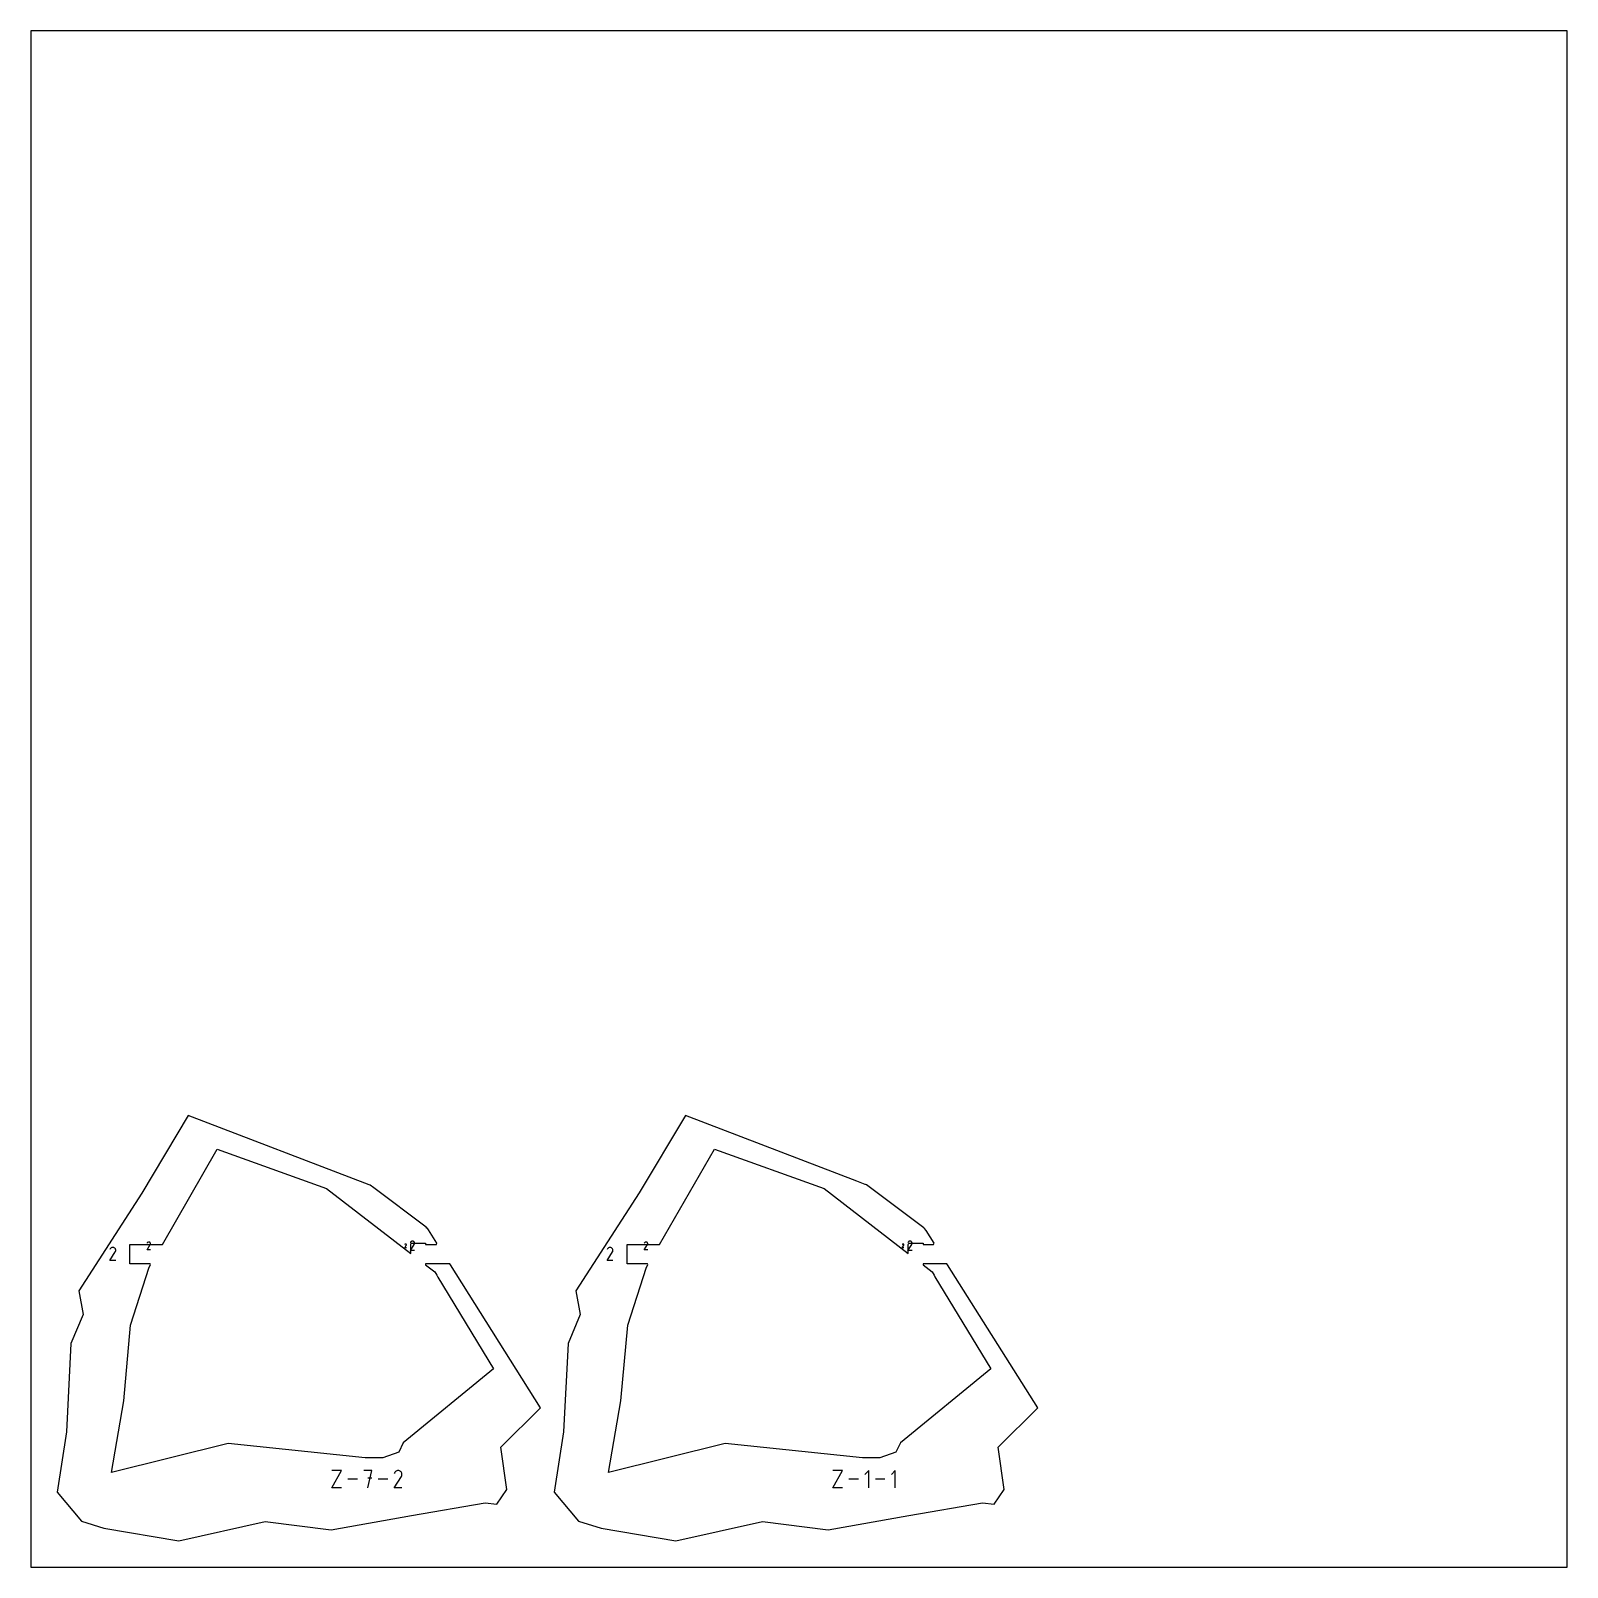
# Model space of a CAD drawing. Extents: x 0 to 40, y 0 to 40.
import ezdxf

# ---------------------------------------------------------------- set-up
doc = ezdxf.new("R2010")
doc.units = 0

msp = doc.modelspace()

# ---------------------------------------------------------------- linework, layer by layer
at = {"layer": 'annotation', "color": 1}
for p, q in [((3.034609, 8.44556), (3.028678, 8.434183)), ((3.039315, 8.452235), (3.034609, 8.44556)), ((3.044963, 8.457806), (3.039315, 8.452235)), ((3.051378, 8.46223), (3.044963, 8.457806)), ((3.05839, 8.465462), (3.051378, 8.46223)), ((3.065828, 8.467457), (3.05839, 8.465462)), ((3.073519, 8.468171), (3.065828, 8.467457)), ((3.081291, 8.46756), (3.073519, 8.468171)), ((3.088973, 8.465577), (3.081291, 8.46756)), ((3.096393, 8.46218), (3.088973, 8.465577)), ((3.10303, 8.457467), (3.096393, 8.46218)), ((3.096393, 8.46218), (3.096393, 8.46218)), ((3.108579, 8.451812), (3.10303, 8.457467)), ((3.112991, 8.445388), (3.108579, 8.451812)), ((3.112568, 8.399936), (3.112653, 8.400081)), ((3.112653, 8.400081), (3.112737, 8.400234)), ((3.112737, 8.400234), (3.112822, 8.400395)), ((3.112822, 8.400395), (3.116268, 8.407795)), ((3.112822, 8.400395), (3.112822, 8.400395)), ((3.116216, 8.438368), (3.112991, 8.445388)), ((3.118206, 8.430925), (3.116216, 8.438368)), ((3.116268, 8.407795), (3.118281, 8.415465)), ((3.118911, 8.423233), (3.118206, 8.430925)), ((3.118281, 8.415465), (3.118911, 8.423233)), ((9.739314, 8.404689), (9.736449, 8.399192)), ((9.741588, 8.407914), (9.739314, 8.404689)), ((9.744317, 8.410606), (9.741588, 8.407914)), ((9.747416, 8.412743), (9.744317, 8.410606)), ((9.750804, 8.414305), (9.747416, 8.412743)), ((9.754398, 8.415269), (9.750804, 8.414305)), ((9.758114, 8.415614), (9.754398, 8.415269)), ((9.761869, 8.415318), (9.758114, 8.415614)), ((9.765581, 8.41436), (9.761869, 8.415318)), ((9.769166, 8.412719), (9.765581, 8.41436)), ((9.772372, 8.410442), (9.769166, 8.412719)), ((9.769166, 8.412719), (9.769166, 8.412719)), ((9.775053, 8.40771), (9.772372, 8.410442)), ((9.777185, 8.404606), (9.775053, 8.40771)), ((9.778743, 8.401214), (9.777185, 8.404606)), ((9.779705, 8.397618), (9.778743, 8.401214)), ((9.883043, 8.242862), (9.984505, 8.406203)), ((9.890408, 8.462608), (9.883198, 8.448778)), ((9.896129, 8.470721), (9.890408, 8.462608)), ((9.902994, 8.477494), (9.896129, 8.470721)), ((9.910792, 8.482872), (9.902994, 8.477494)), ((9.919316, 8.486801), (9.910792, 8.482872)), ((9.928357, 8.489226), (9.919316, 8.486801)), ((9.937706, 8.490094), (9.928357, 8.489226)), ((9.947154, 8.48935), (9.937706, 8.490094)), ((9.956492, 8.486941), (9.947154, 8.48935)), ((9.965512, 8.482811), (9.956492, 8.486941)), ((9.973579, 8.477082), (9.965512, 8.482811)), ((9.965512, 8.482811), (9.965512, 8.482811)), ((9.980324, 8.470208), (9.973579, 8.477082)), ((9.985687, 8.462399), (9.980324, 8.470208)), ((9.984505, 8.406203), (9.984626, 8.406353)), ((9.984505, 8.406203), (9.984505, 8.406203)), ((9.984626, 8.406353), (9.984743, 8.406504)), ((9.984743, 8.406504), (9.984855, 8.406658)), ((9.984855, 8.406658), (9.984963, 8.406816)), ((9.984963, 8.406816), (9.985069, 8.406979)), ((9.985069, 8.406979), (9.985173, 8.407148)), ((9.985173, 8.407148), (9.985276, 8.407325)), ((9.985276, 8.407325), (9.985379, 8.407511)), ((9.985379, 8.407511), (9.985482, 8.407707)), ((9.985482, 8.407707), (9.989671, 8.416702)), ((9.985482, 8.407707), (9.985482, 8.407707)), ((9.989608, 8.453865), (9.985687, 8.462399)), ((9.992027, 8.444818), (9.989608, 8.453865)), ((9.989671, 8.416702), (9.992119, 8.426026)), ((9.992884, 8.435468), (9.992027, 8.444818)), ((9.992119, 8.426026), (9.992884, 8.435468)), ((15.977961, 8.445557), (15.97203, 8.43418)), ((15.982668, 8.452231), (15.977961, 8.445557)), ((15.988315, 8.457802), (15.982668, 8.452231)), ((15.99473, 8.462226), (15.988315, 8.457802)), ((16.001743, 8.465458), (15.99473, 8.462226)), ((16.00918, 8.467454), (16.001743, 8.465458)), ((16.016871, 8.468168), (16.00918, 8.467454)), ((16.024643, 8.467556), (16.016871, 8.468168)), ((16.032325, 8.465574), (16.024643, 8.467556)), ((16.039745, 8.462176), (16.032325, 8.465574)), ((16.046381, 8.457464), (16.039745, 8.462176)), ((16.039745, 8.462176), (16.039745, 8.462176)), ((16.05193, 8.451809), (16.046381, 8.457464)), ((16.056342, 8.445385), (16.05193, 8.451809)), ((16.055919, 8.399933), (16.056004, 8.400078)), ((16.056004, 8.400078), (16.056088, 8.400231)), ((16.056088, 8.400231), (16.056173, 8.400393)), ((16.056173, 8.400393), (16.059619, 8.407792)), ((16.056173, 8.400393), (16.056173, 8.400393)), ((16.059568, 8.438364), (16.056342, 8.445385)), ((16.061557, 8.430922), (16.059568, 8.438364)), ((16.059619, 8.407792), (16.061633, 8.415462)), ((16.062262, 8.42323), (16.061557, 8.430922)), ((16.061633, 8.415462), (16.062262, 8.42323)), ((22.692276, 8.404513), (22.689423, 8.399041)), ((22.694539, 8.407723), (22.692276, 8.404513)), ((22.697255, 8.410402), (22.694539, 8.407723)), ((22.700341, 8.41253), (22.697255, 8.410402)), ((22.703714, 8.414084), (22.700341, 8.41253)), ((22.707291, 8.415044), (22.703714, 8.414084)), ((22.71099, 8.415388), (22.707291, 8.415044)), ((22.714728, 8.415093), (22.71099, 8.415388)), ((22.718422, 8.41414), (22.714728, 8.415093)), ((22.721991, 8.412506), (22.718422, 8.41414)), ((22.725183, 8.410239), (22.721991, 8.412506)), ((22.721991, 8.412506), (22.721991, 8.412506)), ((22.727852, 8.40752), (22.725183, 8.410239)), ((22.729974, 8.40443), (22.727852, 8.40752)), ((22.731525, 8.401053), (22.729974, 8.40443)), ((22.732482, 8.397474), (22.731525, 8.401053)), ((22.83462, 8.243743), (22.935357, 8.405917)), ((22.841932, 8.461919), (22.834774, 8.448188)), ((22.847613, 8.469974), (22.841932, 8.461919)), ((22.854428, 8.476699), (22.847613, 8.469974)), ((22.862171, 8.482038), (22.854428, 8.476699)), ((22.870634, 8.485939), (22.862171, 8.482038)), ((22.879611, 8.488347), (22.870634, 8.485939)), ((22.888893, 8.489209), (22.879611, 8.488347)), ((22.898273, 8.48847), (22.888893, 8.489209)), ((22.907545, 8.486078), (22.898273, 8.48847)), ((22.9165, 8.481977), (22.907545, 8.486078)), ((22.92451, 8.47629), (22.9165, 8.481977)), ((22.9165, 8.481977), (22.9165, 8.481977)), ((22.931207, 8.469465), (22.92451, 8.47629)), ((22.936531, 8.461711), (22.931207, 8.469465)), ((22.935357, 8.405917), (22.935478, 8.406066)), ((22.935357, 8.405917), (22.935357, 8.405917)), ((22.935478, 8.406066), (22.935593, 8.406216)), ((22.935593, 8.406216), (22.935705, 8.406369)), ((22.935705, 8.406369), (22.935813, 8.406525)), ((22.935813, 8.406525), (22.935918, 8.406687)), ((22.935918, 8.406687), (22.936021, 8.406855)), ((22.936021, 8.406855), (22.936123, 8.407031)), ((22.936123, 8.407031), (22.936225, 8.407215)), ((22.936225, 8.407215), (22.936327, 8.40741)), ((22.936327, 8.40741), (22.940487, 8.41634)), ((22.936327, 8.40741), (22.936327, 8.40741)), ((22.940424, 8.453239), (22.936531, 8.461711)), ((22.942826, 8.444256), (22.940424, 8.453239)), ((22.940487, 8.41634), (22.942917, 8.425598)), ((22.943676, 8.434973), (22.942826, 8.444256)), ((22.942917, 8.425598), (22.943676, 8.434973)), ((2.059615, 7.982196), (2.20102, 8.20984)), ((2.069879, 8.288451), (2.059831, 8.269176)), ((2.077852, 8.299758), (2.069879, 8.288451)), ((2.087419, 8.309196), (2.077852, 8.299758)), ((2.098288, 8.316691), (2.087419, 8.309196)), ((2.110168, 8.322167), (2.098288, 8.316691)), ((2.122768, 8.325547), (2.110168, 8.322167)), ((2.135797, 8.326757), (2.122768, 8.325547)), ((2.148964, 8.32572), (2.135797, 8.326757)), ((2.161979, 8.322362), (2.148964, 8.32572)), ((2.174549, 8.316606), (2.161979, 8.322362)), ((2.185793, 8.308623), (2.174549, 8.316606)), ((2.174549, 8.316606), (2.174549, 8.316606)), ((2.195193, 8.299042), (2.185793, 8.308623)), ((2.202667, 8.288159), (2.195193, 8.299042)), ((2.20102, 8.20984), (2.201189, 8.210049)), ((2.20102, 8.20984), (2.20102, 8.20984)), ((2.201189, 8.210049), (2.201351, 8.21026)), ((2.201351, 8.21026), (2.201507, 8.210474)), ((2.201507, 8.210474), (2.201658, 8.210694)), ((2.201658, 8.210694), (2.201806, 8.210921)), ((2.201806, 8.210921), (2.201951, 8.211157)), ((2.201951, 8.211157), (2.202095, 8.211404)), ((2.202095, 8.211404), (2.202237, 8.211662)), ((2.202237, 8.211662), (2.202381, 8.211936)), ((2.202381, 8.211936), (2.208219, 8.224472)), ((2.202381, 8.211936), (2.202381, 8.211936)), ((2.208132, 8.276266), (2.202667, 8.288159)), ((2.211503, 8.263657), (2.208132, 8.276266)), ((2.208219, 8.224472), (2.21163, 8.237466)), ((2.212697, 8.250626), (2.211503, 8.263657)), ((2.21163, 8.237466), (2.212697, 8.250626)), ((3.02855, 8.264786), (3.112018, 8.399158)), ((3.11888, 8.264786), (3.02855, 8.264786)), ((3.112018, 8.399158), (3.112118, 8.399282)), ((3.112018, 8.399158), (3.112018, 8.399158)), ((3.112118, 8.399282), (3.112213, 8.399406)), ((3.112213, 8.399406), (3.112306, 8.399533)), ((3.112306, 8.399533), (3.112395, 8.399663)), ((3.112395, 8.399663), (3.112482, 8.399797)), ((3.112482, 8.399797), (3.112568, 8.399936)), ((9.736387, 8.317347), (9.776715, 8.38227)), ((9.78003, 8.317347), (9.736387, 8.317347)), ((9.776715, 8.38227), (9.776763, 8.382329)), ((9.776715, 8.38227), (9.776715, 8.38227)), ((9.776763, 8.382329), (9.776809, 8.382389)), ((9.776809, 8.382389), (9.776854, 8.382451)), ((9.776854, 8.382451), (9.776897, 8.382513)), ((9.776897, 8.382513), (9.776939, 8.382578)), ((9.776939, 8.382578), (9.77698, 8.382645)), ((9.77698, 8.382645), (9.777021, 8.382716)), ((9.777021, 8.382716), (9.777062, 8.382789)), ((9.777062, 8.382789), (9.777103, 8.382867)), ((9.777103, 8.382867), (9.778768, 8.386443)), ((9.777103, 8.382867), (9.777103, 8.382867)), ((9.778768, 8.386443), (9.779741, 8.390149)), ((9.780045, 8.393902), (9.779705, 8.397618)), ((9.779741, 8.390149), (9.780045, 8.393902)), ((9.992847, 8.242862), (9.883043, 8.242862)), ((15.003418, 7.982291), (15.144743, 8.209806)), ((15.013676, 8.288373), (15.003634, 8.269109)), ((15.021646, 8.299673), (15.013676, 8.288373)), ((15.031207, 8.309107), (15.021646, 8.299673)), ((15.04207, 8.316597), (15.031207, 8.309107)), ((15.053943, 8.32207), (15.04207, 8.316597)), ((15.066536, 8.325448), (15.053943, 8.32207)), ((15.079557, 8.326657), (15.066536, 8.325448)), ((15.092717, 8.325621), (15.079557, 8.326657)), ((15.105724, 8.322265), (15.092717, 8.325621)), ((15.118288, 8.316512), (15.105724, 8.322265)), ((15.129525, 8.308533), (15.118288, 8.316512)), ((15.118288, 8.316512), (15.118288, 8.316512)), ((15.13892, 8.298958), (15.129525, 8.308533)), ((15.14639, 8.288081), (15.13892, 8.298958)), ((15.144743, 8.209806), (15.144912, 8.210015)), ((15.144743, 8.209806), (15.144743, 8.209806)), ((15.144912, 8.210015), (15.145074, 8.210226)), ((15.145074, 8.210226), (15.14523, 8.21044)), ((15.14523, 8.21044), (15.145382, 8.21066)), ((15.145382, 8.21066), (15.145529, 8.210887)), ((15.145529, 8.210887), (15.145674, 8.211123)), ((15.145674, 8.211123), (15.145818, 8.211369)), ((15.145818, 8.211369), (15.145961, 8.211628)), ((15.145961, 8.211628), (15.146104, 8.211901)), ((15.146104, 8.211901), (15.151939, 8.22443)), ((15.146104, 8.211901), (15.146104, 8.211901)), ((15.151852, 8.276194), (15.14639, 8.288081)), ((15.155221, 8.263593), (15.151852, 8.276194)), ((15.151939, 8.22443), (15.155348, 8.237417)), ((15.156414, 8.250569), (15.155221, 8.263593)), ((15.155348, 8.237417), (15.156414, 8.250569)), ((15.971903, 8.264785), (16.055369, 8.399155)), ((16.062231, 8.264785), (15.971903, 8.264785)), ((16.055369, 8.399155), (16.055469, 8.399279)), ((16.055369, 8.399155), (16.055369, 8.399155)), ((16.055469, 8.399279), (16.055565, 8.399403)), ((16.055565, 8.399403), (16.055657, 8.39953)), ((16.055657, 8.39953), (16.055747, 8.39966)), ((16.055747, 8.39966), (16.055834, 8.399794)), ((16.055834, 8.399794), (16.055919, 8.399933)), ((22.689362, 8.317568), (22.729506, 8.382195)), ((22.732806, 8.317568), (22.689362, 8.317568)), ((22.729506, 8.382195), (22.729554, 8.382255)), ((22.729506, 8.382195), (22.729506, 8.382195)), ((22.729554, 8.382255), (22.7296, 8.382315)), ((22.7296, 8.382315), (22.729644, 8.382376)), ((22.729644, 8.382376), (22.729687, 8.382438)), ((22.729687, 8.382438), (22.729729, 8.382502)), ((22.729729, 8.382502), (22.72977, 8.382569)), ((22.72977, 8.382569), (22.729811, 8.382639)), ((22.729811, 8.382639), (22.729852, 8.382713)), ((22.729852, 8.382713), (22.729892, 8.38279)), ((22.729892, 8.38279), (22.73155, 8.386349)), ((22.729892, 8.38279), (22.729892, 8.38279)), ((22.73155, 8.386349), (22.732518, 8.390038)), ((22.732821, 8.393774), (22.732482, 8.397474)), ((22.732518, 8.390038), (22.732821, 8.393774)), ((22.943639, 8.243743), (22.83462, 8.243743)), ((2.212645, 7.982196), (2.059615, 7.982196)), ((15.156362, 7.982291), (15.003418, 7.982291)), ((7.834848, 2.063897), (8.086451, 2.517033)), ((8.086451, 2.517033), (7.834848, 2.517033)), ((8.87556, 2.517033), (8.674056, 2.517033)), ((8.774822, 2.063897), (8.87556, 2.517033)), ((9.476725, 2.466646), (9.463511, 2.441298)), ((9.487211, 2.481516), (9.476725, 2.466646)), ((9.499792, 2.493928), (9.487211, 2.481516)), ((9.514086, 2.503785), (9.499792, 2.493928)), ((9.529709, 2.510985), (9.514086, 2.503785)), ((9.546279, 2.515431), (9.529709, 2.510985)), ((9.563413, 2.517022), (9.546279, 2.515431)), ((9.58073, 2.515659), (9.563413, 2.517022)), ((9.597845, 2.511242), (9.58073, 2.515659)), ((9.614376, 2.503673), (9.597845, 2.511242)), ((9.629162, 2.493174), (9.614376, 2.503673)), ((9.614376, 2.503673), (9.614376, 2.503673)), ((9.641525, 2.480575), (9.629162, 2.493174)), ((9.651354, 2.466262), (9.641525, 2.480575)), ((9.65854, 2.450621), (9.651354, 2.466262)), ((9.662974, 2.43404), (9.65854, 2.450621)), ((9.664544, 2.416903), (9.662974, 2.43404)), ((9.663141, 2.399597), (9.664544, 2.416903)), ((20.878771, 2.063922), (21.130371, 2.517052)), ((21.130371, 2.517052), (20.878771, 2.517052)), ((21.818732, 2.517052), (21.717996, 2.416287)), ((21.818732, 2.063922), (21.818732, 2.517052)), ((22.50708, 2.517052), (22.406343, 2.416287)), ((22.50708, 2.063922), (22.50708, 2.517052)), ((8.086451, 2.063897), (7.834848, 2.063897)), ((8.504187, 2.290465), (8.25642, 2.290465)), ((8.87556, 2.315244), (8.774822, 2.315244)), ((9.293309, 2.290465), (9.045543, 2.290465)), ((9.463227, 2.063893), (9.649187, 2.363265)), ((9.664475, 2.063893), (9.463227, 2.063893)), ((9.649187, 2.363265), (9.649409, 2.36354)), ((9.649187, 2.363265), (9.649187, 2.363265)), ((9.649409, 2.36354), (9.649623, 2.363818)), ((9.649623, 2.363818), (9.649828, 2.3641)), ((9.649828, 2.3641), (9.650027, 2.364389)), ((9.650027, 2.364389), (9.650222, 2.364687)), ((9.650222, 2.364687), (9.650412, 2.364998)), ((9.650412, 2.364998), (9.650601, 2.365322)), ((9.650601, 2.365322), (9.650789, 2.365662)), ((9.650789, 2.365662), (9.650977, 2.366022)), ((9.650977, 2.366022), (9.658656, 2.382507)), ((9.650977, 2.366022), (9.650977, 2.366022)), ((9.658656, 2.382507), (9.663141, 2.399597)), ((21.130371, 2.063922), (20.878771, 2.063922)), ((21.5481, 2.290487), (21.300337, 2.290487)), ((22.236448, 2.290487), (21.988684, 2.290487))]:
    msp.add_line(p, q, dxfattribs=at)
at = {"layer": 'boundary', "color": 5}
for p, q in [((4.100946, 11.761121), (2.889461, 9.737271)), ((8.806183, 9.957956), (4.100946, 11.761121)), ((17.046834, 11.761059), (15.838767, 9.744631)), ((21.502552, 10.052662), (17.046834, 11.761059)), ((3.428249, 8.406782), (4.856433, 10.881861)), ((4.856433, 10.881861), (7.695536, 9.862851)), ((16.371597, 8.40678), (17.799793, 10.881856)), ((17.799793, 10.881856), (20.650945, 9.86236)), ((21.726151, 9.961082), (21.502552, 10.052662)), ((2.889461, 9.737271), (1.250681, 7.197204)), ((7.695536, 9.862851), (9.893756, 8.170893)), ((8.834392, 9.948934), (8.806183, 9.957956)), ((8.836596, 9.9472), (8.834392, 9.948934)), ((8.928848, 9.87465), (8.836596, 9.9472)), ((10.29209, 8.854515), (8.928848, 9.87465)), ((15.838767, 9.744631), (14.194032, 7.197199)), ((20.650945, 9.86236), (20.651384, 9.862203)), ((20.651384, 9.862203), (22.846072, 8.171634)), ((21.733877, 9.962086), (21.726151, 9.961082)), ((21.755219, 9.953775), (21.733877, 9.962086)), ((21.860529, 9.876468), (21.755219, 9.953775)), ((21.932268, 9.822498), (21.860529, 9.876468)), ((23.253923, 8.834049), (21.932268, 9.822498)), ((10.315366, 8.830115), (10.29209, 8.854515)), ((10.320222, 8.833215), (10.315366, 8.830115)), ((10.352974, 8.781236), (10.320222, 8.833215)), ((23.267565, 8.818191), (23.253923, 8.834049)), ((23.267665, 8.818452), (23.267565, 8.818191)), ((23.306299, 8.767504), (23.267665, 8.818452)), ((2.579581, 7.902182), (2.579581, 8.406782)), ((2.579581, 8.406782), (3.340677, 8.406782)), ((3.340677, 8.406782), (3.351658, 8.406782)), ((3.351658, 8.406782), (3.428249, 8.406782)), ((9.893756, 8.406782), (9.906286, 8.433282)), ((9.893756, 8.170893), (9.893756, 8.406782)), ((9.906286, 8.433282), (10.2773, 8.433282)), ((10.2773, 8.433282), (10.2773, 8.406782)), ((10.2773, 8.406782), (10.559647, 8.406782)), ((10.572177, 8.433282), (10.352974, 8.781236)), ((10.559647, 8.406782), (10.572177, 8.433282)), ((15.523098, 7.90218), (15.523098, 8.40678)), ((15.523098, 8.40678), (16.371597, 8.40678)), ((22.846072, 8.40678), (22.858602, 8.43328)), ((22.846072, 8.171634), (22.846072, 8.40678)), ((22.858602, 8.43328), (23.230279, 8.43328)), ((23.230279, 8.43328), (23.230279, 8.40678)), ((23.230279, 8.40678), (23.504228, 8.40678)), ((23.516758, 8.43328), (23.306299, 8.767504)), ((23.504228, 8.40678), (23.516758, 8.43328)), ((3.10926, 7.902182), (2.579581, 7.902182)), ((2.600191, 6.298515), (3.085965, 7.813595)), ((3.085965, 7.813595), (3.12179, 7.875682)), ((3.12179, 7.875682), (3.10926, 7.902182)), ((10.906757, 7.902182), (10.2773, 7.902182)), ((10.2773, 7.902182), (10.2773, 7.875682)), ((10.2773, 7.875682), (10.51758, 7.690739)), ((10.51758, 7.690739), (10.571926, 7.601328)), ((10.571926, 7.601328), (10.59957, 7.555729)), ((10.923451, 7.875682), (10.906757, 7.902182)), ((13.272598, 4.146732), (10.923451, 7.875682)), ((16.052606, 7.90218), (15.523098, 7.90218)), ((15.543535, 6.298515), (16.029298, 7.813572)), ((16.029298, 7.813572), (16.065136, 7.87568)), ((16.065136, 7.87568), (16.052606, 7.90218)), ((23.851188, 7.90218), (23.230279, 7.90218)), ((23.230279, 7.90218), (23.230279, 7.87568)), ((23.230279, 7.87568), (23.4701, 7.690945)), ((23.4701, 7.690945), (23.492967, 7.644991)), ((23.492967, 7.644991), (23.514479, 7.601759)), ((23.514479, 7.601759), (23.538047, 7.563082)), ((23.867875, 7.87568), (23.851188, 7.90218)), ((26.215776, 4.147041), (23.867875, 7.87568)), ((10.59957, 7.555729), (12.048741, 5.161622)), ((23.538047, 7.563082), (24.991868, 5.16184)), ((1.250681, 7.197204), (1.363098, 6.581003)), ((14.194032, 7.197199), (14.306451, 6.58099)), ((1.363098, 6.581003), (1.047796, 5.824509)), ((14.306451, 6.58099), (13.991146, 5.824496)), ((2.421461, 4.331055), (2.600191, 6.298515)), ((15.364808, 4.331052), (15.543535, 6.298515)), ((1.047796, 5.824509), (0.929563, 3.523883)), ((13.991146, 5.824496), (13.872911, 3.523882)), ((12.048741, 5.161622), (9.69694, 3.243182)), ((24.991868, 5.16184), (22.640042, 3.243143)), ((2.098762, 2.467987), (2.421461, 4.331055)), ((12.240605, 3.128413), (13.272598, 4.146732)), ((15.042107, 2.467984), (15.364808, 4.331052)), ((25.183662, 3.128556), (26.215776, 4.147041)), ((0.929563, 3.523883), (0.68675, 1.951855)), ((5.137305, 3.221172), (2.098762, 2.467987)), ((8.705567, 2.845532), (5.137305, 3.221172)), ((9.69694, 3.243182), (9.581519, 3.000672)), ((13.872911, 3.523882), (13.630098, 1.951852)), ((18.080656, 3.22117), (15.042107, 2.467984)), ((21.648904, 2.84553), (18.080656, 3.22117)), ((22.640042, 3.243143), (22.524877, 3.000674)), ((9.162627, 2.851857), (8.705567, 2.845532)), ((9.581519, 3.000672), (9.162627, 2.851857)), ((12.395378, 2.025336), (12.240605, 3.128413)), ((22.105959, 2.851851), (21.648904, 2.84553)), ((22.524877, 3.000674), (22.105959, 2.851851)), ((25.338676, 2.025343), (25.183662, 3.128556)), ((12.135014, 1.643475), (12.395378, 2.025336)), ((25.078353, 1.643471), (25.338676, 2.025343)), ((0.68675, 1.951855), (1.320266, 1.201492)), ((9.912343, 1.346505), (11.834412, 1.673662)), ((11.834412, 1.673662), (12.135014, 1.643475)), ((13.630098, 1.951852), (14.26361, 1.20149)), ((22.855709, 1.346498), (24.777734, 1.673655)), ((24.777734, 1.673655), (25.078353, 1.643471)), ((1.320266, 1.201492), (1.90489, 1.018014)), ((7.820272, 0.976872), (9.912343, 1.346505)), ((14.26361, 1.20149), (14.848163, 1.01806)), ((20.763621, 0.976873), (22.855709, 1.346498)), ((1.90489, 1.018014), (3.852329, 0.68675)), ((3.852329, 0.68675), (6.103476, 1.188037)), ((6.103476, 1.188037), (7.820272, 0.976872)), ((14.848163, 1.01806), (16.795673, 0.68675)), ((16.795673, 0.68675), (19.046828, 1.188035)), ((19.046828, 1.188035), (20.763621, 0.976873))]:
    msp.add_line(p, q, dxfattribs=at)
at = {"layer": 'frame', "color": 5}
for p, q in [((40, 40), (0, 40)), ((0, 40), (0, 0)), ((40, 0), (40, 40)), ((0, 0), (40, 0))]:
    msp.add_line(p, q, dxfattribs=at)

doc.saveas('drawing.dxf')
